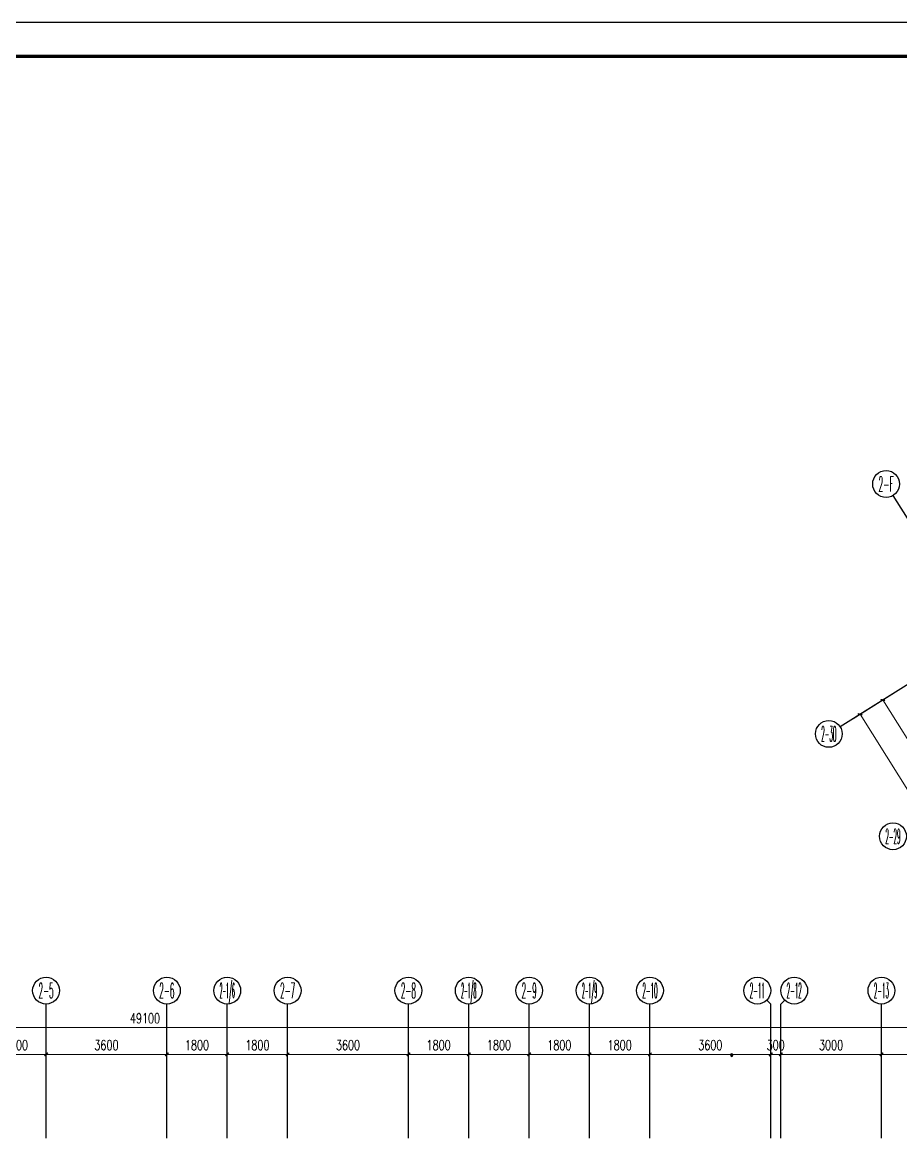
# Model space of a CAD drawing. Extents: x -9422388 to 15610651, y -1992469 to 953794.
# Drawn here: x -2750259 to -2724093, y -432498 to -398812 of the extents above; entities that cross this region are included whole.
import ezdxf
from ezdxf.enums import TextEntityAlignment as Align

# ---------------------------------------------------------------- set-up
doc = ezdxf.new("R2010")
doc.units = 0
doc.header["$LTSCALE"] = 1000
for name, color, linetype in [('AXIS', 3, 'Continuous'), ('AXIS_TEXT', 7, 'Continuous'), ('J-FURN-厨卫', 253, 'Continuous'), ('PUB_TITLE', 4, 'Continuous')]:
    doc.layers.add(name, color=color, linetype=linetype)
doc.layers.add('建筑底图', color=8, linetype='Continuous', lineweight=5)
doc.styles.add('_TCH_AXIS', font='COMPLEX', dxfattribs={"bigfont": 'GBCBIG'})
doc.styles.add('_TCH_DIM_T3', font='SIMPLEX', dxfattribs={"width": 0.705882, "bigfont": 'GBCBIG'})
doc.styles.add('COMPLEX', font='COMPLEX')
doc.dimstyles.new('_TCH_ARCH&&100', dxfattribs={"dimtxt": 297.5, "dimasz": 100, "dimexe": 250, "dimexo": 300, "dimgap": 126.25, "dimtad": 1, "dimdec": 0, "dimzin": 0, "dimdsep": 46, "dimtxsty": '_TCH_DIM_T3', "dimblk": 'ARCHTICK', "dimcen": 0.09, "dimclrt": 7, "dimazin": 2, "dimtfac": 1, "dimtdec": 0, "dimtix": 1, "dimtmove": 2, "dimatfit": 3, "dimfxl": 0, "dimtolj": 1, "dimtzin": 0, "dimarcsym": 0})

# ---------------------------------------------------------------- blocks, each defined once
blk = doc.blocks.new('_ArchTick')
at = {"color": 0, "linetype": 'ByBlock', "const_width": 0.4}
blk.add_lwpolyline([(-0.5, -0.5), (0.5, 0.5)], dxfattribs=at)
blk = doc.blocks.new('*D841')
at = {"layer": 'AXIS', "color": 0, "lineweight": -2, "transparency": 16777216}
for p, q in [((1755830, -392875), (1755830, -389625)), ((1804930, -392875), (1804930, -389625)), ((1755830, -389875), (1804930, -389875))]:
    blk.add_line(p, q, dxfattribs=at)
at = {"layer": 'Defpoints', "color": 0, "transparency": 16777216}
for p in [(1804930, -389875), (1755830, -393175), (1804930, -393175)]:
    blk.add_point(p, dxfattribs=at)
at = {"layer": 'AXIS', "color": 0, "lineweight": -2, "transparency": 16777216, "xscale": 100, "yscale": 100, "zscale": 100, "rotation": 180}
blk.add_blockref('_ArchTick', (1755830, -389875), dxfattribs=at)
at = {"layer": 'AXIS', "color": 0, "lineweight": -2, "transparency": 16777216, "xscale": 100, "yscale": 100, "zscale": 100}
blk.add_blockref('_ArchTick', (1804930, -389875), dxfattribs=at)
at = {"layer": 'AXIS', "color": 7, "transparency": 16777216, "insert": (1780380, -389600), "char_height": 297.5, "attachment_point": 5, "style": '_TCH_DIM_T3'}
blk.add_mtext('\\A1;49100', dxfattribs=at)
blk = doc.blocks.new('*D846')
at = {"layer": 'AXIS', "color": 0, "lineweight": -2, "transparency": 16777216}
for p, q in [((1775630, -392875), (1775630, -390425)), ((1775630, -390675), (1777430, -390675)), ((1777430, -392875), (1777430, -390425))]:
    blk.add_line(p, q, dxfattribs=at)
at = {"layer": 'Defpoints', "color": 0, "transparency": 16777216}
for p in [(1777430, -390675), (1775630, -393175), (1777430, -393175)]:
    blk.add_point(p, dxfattribs=at)
at = {"layer": 'AXIS', "color": 0, "lineweight": -2, "transparency": 16777216, "xscale": 100, "yscale": 100, "zscale": 100, "rotation": 180}
blk.add_blockref('_ArchTick', (1775630, -390675), dxfattribs=at)
at = {"layer": 'AXIS', "color": 0, "lineweight": -2, "transparency": 16777216, "xscale": 100, "yscale": 100, "zscale": 100}
blk.add_blockref('_ArchTick', (1777430, -390675), dxfattribs=at)
at = {"layer": 'AXIS', "color": 7, "transparency": 16777216, "insert": (1776530, -390400), "char_height": 297.5, "attachment_point": 5, "style": '_TCH_DIM_T3'}
blk.add_mtext('\\A1;1800', dxfattribs=at)
blk = doc.blocks.new('*D847')
at = {"layer": 'AXIS', "color": 0, "lineweight": -2, "transparency": 16777216}
for p, q in [((1777430, -392875), (1777430, -390425)), ((1777430, -390675), (1781030, -390675)), ((1781030, -392875), (1781030, -390425))]:
    blk.add_line(p, q, dxfattribs=at)
at = {"layer": 'Defpoints', "color": 0, "transparency": 16777216}
for p in [(1781030, -390675), (1777430, -393175), (1781030, -393175)]:
    blk.add_point(p, dxfattribs=at)
at = {"layer": 'AXIS', "color": 0, "lineweight": -2, "transparency": 16777216, "xscale": 100, "yscale": 100, "zscale": 100, "rotation": 180}
blk.add_blockref('_ArchTick', (1777430, -390675), dxfattribs=at)
at = {"layer": 'AXIS', "color": 0, "lineweight": -2, "transparency": 16777216, "xscale": 100, "yscale": 100, "zscale": 100}
blk.add_blockref('_ArchTick', (1781030, -390675), dxfattribs=at)
at = {"layer": 'AXIS', "color": 7, "transparency": 16777216, "insert": (1779230, -390400), "char_height": 297.5, "attachment_point": 5, "style": '_TCH_DIM_T3'}
blk.add_mtext('\\A1;3600', dxfattribs=at)
blk = doc.blocks.new('*D848')
at = {"layer": 'AXIS', "color": 0, "lineweight": -2, "transparency": 16777216}
for p, q in [((1781030, -392875), (1781030, -390425)), ((1781030, -390675), (1782830, -390675)), ((1782830, -392875), (1782830, -390425))]:
    blk.add_line(p, q, dxfattribs=at)
at = {"layer": 'Defpoints', "color": 0, "transparency": 16777216}
for p in [(1782830, -390675), (1781030, -393175), (1782830, -393175)]:
    blk.add_point(p, dxfattribs=at)
at = {"layer": 'AXIS', "color": 0, "lineweight": -2, "transparency": 16777216, "xscale": 100, "yscale": 100, "zscale": 100, "rotation": 180}
blk.add_blockref('_ArchTick', (1781030, -390675), dxfattribs=at)
at = {"layer": 'AXIS', "color": 0, "lineweight": -2, "transparency": 16777216, "xscale": 100, "yscale": 100, "zscale": 100}
blk.add_blockref('_ArchTick', (1782830, -390675), dxfattribs=at)
at = {"layer": 'AXIS', "color": 7, "transparency": 16777216, "insert": (1781930, -390400), "char_height": 297.5, "attachment_point": 5, "style": '_TCH_DIM_T3'}
blk.add_mtext('\\A1;1800', dxfattribs=at)
blk = doc.blocks.new('*D849')
at = {"layer": 'AXIS', "color": 0, "lineweight": -2, "transparency": 16777216}
for p, q in [((1782830, -392875), (1782830, -390425)), ((1782830, -390675), (1784630, -390675)), ((1784630, -392875), (1784630, -390425))]:
    blk.add_line(p, q, dxfattribs=at)
at = {"layer": 'Defpoints', "color": 0, "transparency": 16777216}
for p in [(1784630, -390675), (1782830, -393175), (1784630, -393175)]:
    blk.add_point(p, dxfattribs=at)
at = {"layer": 'AXIS', "color": 0, "lineweight": -2, "transparency": 16777216, "xscale": 100, "yscale": 100, "zscale": 100, "rotation": 180}
blk.add_blockref('_ArchTick', (1782830, -390675), dxfattribs=at)
at = {"layer": 'AXIS', "color": 0, "lineweight": -2, "transparency": 16777216, "xscale": 100, "yscale": 100, "zscale": 100}
blk.add_blockref('_ArchTick', (1784630, -390675), dxfattribs=at)
at = {"layer": 'AXIS', "color": 7, "transparency": 16777216, "insert": (1783730, -390400), "char_height": 297.5, "attachment_point": 5, "style": '_TCH_DIM_T3'}
blk.add_mtext('\\A1;1800', dxfattribs=at)
blk = doc.blocks.new('*D850')
at = {"layer": 'AXIS', "color": 0, "lineweight": -2, "transparency": 16777216}
for p, q in [((1784630, -392875), (1784630, -390425)), ((1784630, -390675), (1788230, -390675)), ((1788230, -392875), (1788230, -390425))]:
    blk.add_line(p, q, dxfattribs=at)
at = {"layer": 'Defpoints', "color": 0, "transparency": 16777216}
for p in [(1788230, -390675), (1784630, -393175), (1788230, -393175)]:
    blk.add_point(p, dxfattribs=at)
at = {"layer": 'AXIS', "color": 0, "lineweight": -2, "transparency": 16777216, "xscale": 100, "yscale": 100, "zscale": 100, "rotation": 180}
blk.add_blockref('_ArchTick', (1784630, -390675), dxfattribs=at)
at = {"layer": 'AXIS', "color": 0, "lineweight": -2, "transparency": 16777216, "xscale": 100, "yscale": 100, "zscale": 100}
blk.add_blockref('_ArchTick', (1788230, -390675), dxfattribs=at)
at = {"layer": 'AXIS', "color": 7, "transparency": 16777216, "insert": (1786430, -390400), "char_height": 297.5, "attachment_point": 5, "style": '_TCH_DIM_T3'}
blk.add_mtext('\\A1;3600', dxfattribs=at)
blk = doc.blocks.new('*D851')
at = {"layer": 'AXIS', "color": 0, "lineweight": -2, "transparency": 16777216}
for p, q in [((1788230, -392875), (1788230, -390425)), ((1788230, -390675), (1790030, -390675)), ((1790030, -392875), (1790030, -390425))]:
    blk.add_line(p, q, dxfattribs=at)
at = {"layer": 'Defpoints', "color": 0, "transparency": 16777216}
for p in [(1790030, -390675), (1788230, -393175), (1790030, -393175)]:
    blk.add_point(p, dxfattribs=at)
at = {"layer": 'AXIS', "color": 0, "lineweight": -2, "transparency": 16777216, "xscale": 100, "yscale": 100, "zscale": 100, "rotation": 180}
blk.add_blockref('_ArchTick', (1788230, -390675), dxfattribs=at)
at = {"layer": 'AXIS', "color": 0, "lineweight": -2, "transparency": 16777216, "xscale": 100, "yscale": 100, "zscale": 100}
blk.add_blockref('_ArchTick', (1790030, -390675), dxfattribs=at)
at = {"layer": 'AXIS', "color": 7, "transparency": 16777216, "insert": (1789130, -390400), "char_height": 297.5, "attachment_point": 5, "style": '_TCH_DIM_T3'}
blk.add_mtext('\\A1;1800', dxfattribs=at)
blk = doc.blocks.new('*D852')
at = {"layer": 'AXIS', "color": 0, "lineweight": -2, "transparency": 16777216}
for p, q in [((1790030, -392875), (1790030, -390425)), ((1790030, -390675), (1791830, -390675)), ((1791830, -392875), (1791830, -390425))]:
    blk.add_line(p, q, dxfattribs=at)
at = {"layer": 'Defpoints', "color": 0, "transparency": 16777216}
for p in [(1791830, -390675), (1790030, -393175), (1791830, -393175)]:
    blk.add_point(p, dxfattribs=at)
at = {"layer": 'AXIS', "color": 0, "lineweight": -2, "transparency": 16777216, "xscale": 100, "yscale": 100, "zscale": 100, "rotation": 180}
blk.add_blockref('_ArchTick', (1790030, -390675), dxfattribs=at)
at = {"layer": 'AXIS', "color": 0, "lineweight": -2, "transparency": 16777216, "xscale": 100, "yscale": 100, "zscale": 100}
blk.add_blockref('_ArchTick', (1791830, -390675), dxfattribs=at)
at = {"layer": 'AXIS', "color": 7, "transparency": 16777216, "insert": (1790930, -390400), "char_height": 297.5, "attachment_point": 5, "style": '_TCH_DIM_T3'}
blk.add_mtext('\\A1;1800', dxfattribs=at)
blk = doc.blocks.new('*D853')
at = {"layer": 'AXIS', "color": 0, "lineweight": -2, "transparency": 16777216}
for p, q in [((1791830, -392875), (1791830, -390425)), ((1791830, -390675), (1793630, -390675)), ((1793630, -392875), (1793630, -390425))]:
    blk.add_line(p, q, dxfattribs=at)
at = {"layer": 'Defpoints', "color": 0, "transparency": 16777216}
for p in [(1793630, -390675), (1791830, -393175), (1793630, -393175)]:
    blk.add_point(p, dxfattribs=at)
at = {"layer": 'AXIS', "color": 0, "lineweight": -2, "transparency": 16777216, "xscale": 100, "yscale": 100, "zscale": 100, "rotation": 180}
blk.add_blockref('_ArchTick', (1791830, -390675), dxfattribs=at)
at = {"layer": 'AXIS', "color": 0, "lineweight": -2, "transparency": 16777216, "xscale": 100, "yscale": 100, "zscale": 100}
blk.add_blockref('_ArchTick', (1793630, -390675), dxfattribs=at)
at = {"layer": 'AXIS', "color": 7, "transparency": 16777216, "insert": (1792730, -390400), "char_height": 297.5, "attachment_point": 5, "style": '_TCH_DIM_T3'}
blk.add_mtext('\\A1;1800', dxfattribs=at)
blk = doc.blocks.new('*D854')
at = {"layer": 'AXIS', "color": 0, "lineweight": -2, "transparency": 16777216}
for p, q in [((1793630, -392875), (1793630, -390425)), ((1793630, -390675), (1795430, -390675)), ((1795430, -392875), (1795430, -390425))]:
    blk.add_line(p, q, dxfattribs=at)
at = {"layer": 'Defpoints', "color": 0, "transparency": 16777216}
for p in [(1795430, -390675), (1793630, -393175), (1795430, -393175)]:
    blk.add_point(p, dxfattribs=at)
at = {"layer": 'AXIS', "color": 0, "lineweight": -2, "transparency": 16777216, "xscale": 100, "yscale": 100, "zscale": 100, "rotation": 180}
blk.add_blockref('_ArchTick', (1793630, -390675), dxfattribs=at)
at = {"layer": 'AXIS', "color": 0, "lineweight": -2, "transparency": 16777216, "xscale": 100, "yscale": 100, "zscale": 100}
blk.add_blockref('_ArchTick', (1795430, -390675), dxfattribs=at)
at = {"layer": 'AXIS', "color": 7, "transparency": 16777216, "insert": (1794530, -390400), "char_height": 297.5, "attachment_point": 5, "style": '_TCH_DIM_T3'}
blk.add_mtext('\\A1;1800', dxfattribs=at)
blk = doc.blocks.new('*D855')
at = {"layer": 'AXIS', "color": 0, "lineweight": -2, "transparency": 16777216}
for p, q in [((1795430, -392875), (1795430, -390425)), ((1795430, -390675), (1799030, -390675)), ((1799030, -392875), (1799030, -390425))]:
    blk.add_line(p, q, dxfattribs=at)
at = {"layer": 'Defpoints', "color": 0, "transparency": 16777216}
for p in [(1799030, -390675), (1795430, -393175), (1799030, -393175)]:
    blk.add_point(p, dxfattribs=at)
at = {"layer": 'AXIS', "color": 0, "lineweight": -2, "transparency": 16777216, "xscale": 100, "yscale": 100, "zscale": 100, "rotation": 180}
blk.add_blockref('_ArchTick', (1795430, -390675), dxfattribs=at)
at = {"layer": 'AXIS', "color": 0, "lineweight": -2, "transparency": 16777216, "xscale": 100, "yscale": 100, "zscale": 100}
blk.add_blockref('_ArchTick', (1799030, -390675), dxfattribs=at)
at = {"layer": 'AXIS', "color": 7, "transparency": 16777216, "insert": (1797230, -390400), "char_height": 297.5, "attachment_point": 5, "style": '_TCH_DIM_T3'}
blk.add_mtext('\\A1;3600', dxfattribs=at)
blk = doc.blocks.new('*D856')
at = {"layer": 'AXIS', "color": 0, "lineweight": -2, "transparency": 16777216}
for p, q in [((1799030, -390675), (1798930, -390675)), ((1799030, -392875), (1799030, -390425)), ((1799030, -390675), (1799330, -390675)), ((1799330, -392875), (1799330, -390425)), ((1799330, -390675), (1799430, -390675))]:
    blk.add_line(p, q, dxfattribs=at)
at = {"layer": 'Defpoints', "color": 0, "transparency": 16777216}
for p in [(1799330, -390675), (1799030, -393175), (1799330, -393175)]:
    blk.add_point(p, dxfattribs=at)
at = {"layer": 'AXIS', "color": 0, "lineweight": -2, "transparency": 16777216, "xscale": 100, "yscale": 100, "zscale": 100}
blk.add_blockref('_ArchTick', (1799030, -390675), dxfattribs=at)
at = {"layer": 'AXIS', "color": 0, "lineweight": -2, "transparency": 16777216, "xscale": 100, "yscale": 100, "zscale": 100, "rotation": 180}
blk.add_blockref('_ArchTick', (1799330, -390675), dxfattribs=at)
at = {"layer": 'AXIS', "color": 7, "transparency": 16777216, "insert": (1799180, -390400), "char_height": 297.5, "attachment_point": 5, "style": '_TCH_DIM_T3'}
blk.add_mtext('\\A1;300', dxfattribs=at)
blk = doc.blocks.new('*D857')
at = {"layer": 'AXIS', "color": 0, "lineweight": -2, "transparency": 16777216}
for p, q in [((1799330, -392875), (1799330, -390425)), ((1799330, -390675), (1802330, -390675)), ((1802330, -392875), (1802330, -390425))]:
    blk.add_line(p, q, dxfattribs=at)
at = {"layer": 'Defpoints', "color": 0, "transparency": 16777216}
for p in [(1802330, -390675), (1799330, -393175), (1802330, -393175)]:
    blk.add_point(p, dxfattribs=at)
at = {"layer": 'AXIS', "color": 0, "lineweight": -2, "transparency": 16777216, "xscale": 100, "yscale": 100, "zscale": 100, "rotation": 180}
blk.add_blockref('_ArchTick', (1799330, -390675), dxfattribs=at)
at = {"layer": 'AXIS', "color": 0, "lineweight": -2, "transparency": 16777216, "xscale": 100, "yscale": 100, "zscale": 100}
blk.add_blockref('_ArchTick', (1802330, -390675), dxfattribs=at)
at = {"layer": 'AXIS', "color": 7, "transparency": 16777216, "insert": (1800830, -390400), "char_height": 297.5, "attachment_point": 5, "style": '_TCH_DIM_T3'}
blk.add_mtext('\\A1;3000', dxfattribs=at)
blk = doc.blocks.new('*D858')
at = {"layer": 'AXIS', "color": 0, "lineweight": -2, "transparency": 16777216}
for p, q in [((1802330, -392875), (1802330, -390425)), ((1802330, -390675), (1804930, -390675)), ((1804930, -392875), (1804930, -390425))]:
    blk.add_line(p, q, dxfattribs=at)
at = {"layer": 'Defpoints', "color": 0, "transparency": 16777216}
for p in [(1804930, -390675), (1802330, -393175), (1804930, -393175)]:
    blk.add_point(p, dxfattribs=at)
at = {"layer": 'AXIS', "color": 0, "lineweight": -2, "transparency": 16777216, "xscale": 100, "yscale": 100, "zscale": 100, "rotation": 180}
blk.add_blockref('_ArchTick', (1802330, -390675), dxfattribs=at)
at = {"layer": 'AXIS', "color": 0, "lineweight": -2, "transparency": 16777216, "xscale": 100, "yscale": 100, "zscale": 100}
blk.add_blockref('_ArchTick', (1804930, -390675), dxfattribs=at)
at = {"layer": 'AXIS', "color": 7, "transparency": 16777216, "insert": (1803630, -390400), "char_height": 297.5, "attachment_point": 5, "style": '_TCH_DIM_T3'}
blk.add_mtext('\\A1;2600', dxfattribs=at)
blk = doc.blocks.new('*D884')
at = {"layer": 'AXIS', "color": 0, "lineweight": -2, "transparency": 16777216}
for p, q in [((1804236, -378950), (1801483, -380676)), ((1801694, -380543), (1809342, -392745)), ((1811884, -391152), (1809130, -392878))]:
    blk.add_line(p, q, dxfattribs=at)
at = {"layer": 'Defpoints', "color": 0, "transparency": 16777216}
for p in [(1804491, -378791), (1812138, -390992), (1809342, -392745)]:
    blk.add_point(p, dxfattribs=at)
at = {"layer": 'AXIS', "color": 0, "lineweight": -2, "transparency": 16777216, "xscale": 100, "yscale": 100, "zscale": 100}
for p, rotation in [((1801694, -380543), 122.0782976762229), ((1809342, -392745), 302.0782976762229)]:
    blk.add_blockref('_ArchTick', p, dxfattribs=dict(at, rotation=rotation))
at = {"layer": 'AXIS', "color": 7, "transparency": 16777216, "insert": (1805751, -386498), "char_height": 297.5, "attachment_point": 5, "rotation": 302.0783, "style": '_TCH_DIM_T3'}
blk.add_mtext('\\A1;14400', dxfattribs=at)
blk = doc.blocks.new('_AXISO')
at = {"color": 0}
blk.add_circle((0, 0), 0.5, dxfattribs=at)
at = {"layer": 'AXIS_TEXT', "color": 0, "style": 'COMPLEX', "width": 1.041667}
blk.add_attdef('A', text='', height=0.56, dxfattribs=at).set_placement((-0.25, -0.28), (0.25, -0.28), align=Align.FIT)
blk = doc.blocks.new('*D890')
at = {"layer": 'AXIS', "color": 0, "lineweight": -2, "transparency": 16777216}
for p, q in [((1804236, -378950), (1802160, -380251)), ((1802372, -380118), (1804284, -383169)), ((1806148, -382000), (1804072, -383302))]:
    blk.add_line(p, q, dxfattribs=at)
at = {"layer": 'Defpoints', "color": 0, "transparency": 16777216}
for p in [(1804491, -378791), (1806402, -381841), (1804284, -383169)]:
    blk.add_point(p, dxfattribs=at)
at = {"layer": 'AXIS', "color": 0, "lineweight": -2, "transparency": 16777216, "xscale": 100, "yscale": 100, "zscale": 100}
for p, rotation in [((1802372, -380118), 122.0782976762225), ((1804284, -383169), 302.0782976762225)]:
    blk.add_blockref('_ArchTick', p, dxfattribs=dict(at, rotation=rotation))
at = {"layer": 'AXIS', "color": 7, "transparency": 16777216, "insert": (1803561, -381498), "char_height": 297.5, "attachment_point": 5, "rotation": 302.0783, "style": '_TCH_DIM_T3'}
blk.add_mtext('\\A1;3600', dxfattribs=at)
blk = doc.blocks.new('$lvtry$00000171')
at = {"color": 0}
for p, q in [((-74, 11), (-11, 74)), ((-70, -27), (27, 70)), ((-53, -53), (53, 53)), ((-27, -70), (70, 27)), ((11, -74), (74, -11))]:
    blk.add_line(p, q, dxfattribs=at)
blk.add_circle((0, 0), 75, dxfattribs=at)
blk.add_point((0, 0), dxfattribs=at)
blk = doc.blocks.new('3333')
at = {"layer": 'AXIS', "color": 8}
for p, q in [((1804806.8, -377412.3), (1802682.5, -374023)), ((1804490.6, -378790.7), (1801101.3, -380915)), ((1798913, -389057.6), (1799030.2, -389174.7)), ((1799447.4, -389057.6), (1799330.2, -389174.7)), ((1777430.2, -393174.7), (1777430.2, -389174.7)), ((1781030.2, -393174.7), (1781030.2, -389174.7)), ((1782830.2, -393174.7), (1782830.2, -389174.7)), ((1784630.2, -393174.7), (1784630.2, -389174.7)), ((1788230.2, -393174.7), (1788230.2, -389174.7)), ((1790030.2, -393174.7), (1790030.2, -389174.7)), ((1791830.2, -393174.7), (1791830.2, -389174.7)), ((1793630.2, -393174.7), (1793630.2, -389174.7)), ((1795430.2, -393174.7), (1795430.2, -389174.7)), ((1799030.2, -393174.7), (1799030.2, -389174.7)), ((1799330.2, -393174.7), (1799330.2, -389174.7)), ((1802330.2, -393174.7), (1802330.2, -389174.7))]:
    blk.add_line(p, q, dxfattribs=at)
ref = blk.add_blockref('_AXISO', (1802470.1, -373684.1), dxfattribs=dict(at, xscale=800, yscale=800, zscale=800))
ref.add_attrib('A', '2-F', dxfattribs={"layer": 'AXIS_TEXT', "color": 8, "height": 452.55, "style": '_TCH_AXIS', "width": 0.33871}).set_placement((1802243.8, -373910.3), (1802696.3, -373910.3), align=Align.FIT)
ref = blk.add_blockref('_AXISO', (1800762.3, -381127.4), dxfattribs=dict(at, xscale=800, yscale=800, zscale=800))
ref.add_attrib('A', '2-30', dxfattribs={"layer": 'AXIS_TEXT', "color": 8, "height": 452.55, "style": '_TCH_AXIS', "width": 0.265823}).set_placement((1800536.1, -381353.7), (1800988.6, -381353.7), align=Align.FIT)
ref = blk.add_blockref('_AXISO', (1802674.2, -384177.8), dxfattribs=dict(at, xscale=800, yscale=800, zscale=800))
ref.add_attrib('A', '2-29', dxfattribs={"layer": 'AXIS_TEXT', "color": 8, "height": 452.55, "style": '_TCH_AXIS', "width": 0.2625}).set_placement((1802448, -384404.1), (1802900.5, -384404.1), align=Align.FIT)
ref = blk.add_blockref('_AXISO', (1777430.2, -388774.7), dxfattribs=dict(at, xscale=800, yscale=800, zscale=800))
ref.add_attrib('A', '2-5', dxfattribs={"layer": 'AXIS_TEXT', "color": 8, "height": 452.55, "style": '_TCH_AXIS', "width": 0.35}).set_placement((1777203.9, -389001), (1777656.5, -389001), align=Align.FIT)
ref = blk.add_blockref('_AXISO', (1781030.2, -388774.7), dxfattribs=dict(at, xscale=800, yscale=800, zscale=800))
ref.add_attrib('A', '2-6', dxfattribs={"layer": 'AXIS_TEXT', "color": 8, "height": 452.55, "style": '_TCH_AXIS', "width": 0.35}).set_placement((1780803.9, -389001), (1781256.5, -389001), align=Align.FIT)
ref = blk.add_blockref('_AXISO', (1782830.2, -388774.7), dxfattribs=dict(at, xscale=800, yscale=800, zscale=800))
ref.add_attrib('A', '2-1/6', dxfattribs={"layer": 'AXIS_TEXT', "color": 8, "height": 452.55, "style": '_TCH_AXIS', "width": 0.216495}).set_placement((1782603.9, -389001), (1783056.5, -389001), align=Align.FIT)
ref = blk.add_blockref('_AXISO', (1784630.2, -388774.7), dxfattribs=dict(at, xscale=800, yscale=800, zscale=800))
ref.add_attrib('A', '2-7', dxfattribs={"layer": 'AXIS_TEXT', "color": 8, "height": 452.55, "style": '_TCH_AXIS', "width": 0.35}).set_placement((1784403.9, -389001), (1784856.5, -389001), align=Align.FIT)
ref = blk.add_blockref('_AXISO', (1788230.2, -388774.7), dxfattribs=dict(at, xscale=800, yscale=800, zscale=800))
ref.add_attrib('A', '2-8', dxfattribs={"layer": 'AXIS_TEXT', "color": 8, "height": 452.55, "style": '_TCH_AXIS', "width": 0.35}).set_placement((1788003.9, -389001), (1788456.5, -389001), align=Align.FIT)
ref = blk.add_blockref('_AXISO', (1790030.2, -388774.7), dxfattribs=dict(at, xscale=800, yscale=800, zscale=800))
ref.add_attrib('A', '2-1/8', dxfattribs={"layer": 'AXIS_TEXT', "color": 8, "height": 452.55, "style": '_TCH_AXIS', "width": 0.216495}).set_placement((1789803.9, -389001), (1790256.5, -389001), align=Align.FIT)
ref = blk.add_blockref('_AXISO', (1791830.2, -388774.7), dxfattribs=dict(at, xscale=800, yscale=800, zscale=800))
ref.add_attrib('A', '2-9', dxfattribs={"layer": 'AXIS_TEXT', "color": 8, "height": 452.55, "style": '_TCH_AXIS', "width": 0.35}).set_placement((1791603.9, -389001), (1792056.5, -389001), align=Align.FIT)
ref = blk.add_blockref('_AXISO', (1793630.2, -388774.7), dxfattribs=dict(at, xscale=800, yscale=800, zscale=800))
ref.add_attrib('A', '2-1/9', dxfattribs={"layer": 'AXIS_TEXT', "color": 8, "height": 452.55, "style": '_TCH_AXIS', "width": 0.216495}).set_placement((1793403.9, -389001), (1793856.5, -389001), align=Align.FIT)
ref = blk.add_blockref('_AXISO', (1795430.2, -388774.7), dxfattribs=dict(at, xscale=800, yscale=800, zscale=800))
ref.add_attrib('A', '2-10', dxfattribs={"layer": 'AXIS_TEXT', "color": 8, "height": 452.55, "style": '_TCH_AXIS', "width": 0.28}).set_placement((1795203.9, -389001), (1795656.5, -389001), align=Align.FIT)
ref = blk.add_blockref('_AXISO', (1798630.2, -388774.7), dxfattribs=dict(at, xscale=800, yscale=800, zscale=800))
ref.add_attrib('A', '2-11', dxfattribs={"layer": 'AXIS_TEXT', "color": 8, "height": 452.55, "style": '_TCH_AXIS', "width": 0.3}).set_placement((1798403.9, -389001), (1798856.5, -389001), align=Align.FIT)
ref = blk.add_blockref('_AXISO', (1799730.2, -388774.7), dxfattribs=dict(at, xscale=800, yscale=800, zscale=800))
ref.add_attrib('A', '2-12', dxfattribs={"layer": 'AXIS_TEXT', "color": 8, "height": 452.55, "style": '_TCH_AXIS', "width": 0.28}).set_placement((1799503.9, -389001), (1799956.5, -389001), align=Align.FIT)
ref = blk.add_blockref('_AXISO', (1802330.2, -388774.7), dxfattribs=dict(at, xscale=800, yscale=800, zscale=800))
ref.add_attrib('A', '2-13', dxfattribs={"layer": 'AXIS_TEXT', "color": 8, "height": 452.55, "style": '_TCH_AXIS', "width": 0.28}).set_placement((1802103.9, -389001), (1802556.5, -389001), align=Align.FIT)
at = {"layer": 'J-FURN-厨卫', "color": 8, "xscale": 0.5, "yscale": -0.5, "zscale": 0.5, "rotation": 359.9999999999999}
blk.add_blockref('$lvtry$00000171', (1797865, -390696.6), dxfattribs=at)
at = {"layer": 'AXIS', "color": 8}
for p1, p2, distance, picture, middle in [((1804490.6, -378790.7), (1812138.2, -390992.4), -3300, '*D884', (1805751.3, -386498)), ((1804490.6, -378790.7), (1806402.5, -381841), -2500, '*D890', (1803561.2, -381497.5)), ((1755830.2, -393174.7), (1804930.2, -393174.7), 3300, '*D841', (1780380.2, -389599.7)), ((1775630.2, -393174.7), (1777430.2, -393174.7), 2500, '*D846', (1776530.2, -390399.7)), ((1777430.2, -393174.7), (1781030.2, -393174.7), 2500, '*D847', (1779230.2, -390399.7)), ((1781030.2, -393174.7), (1782830.2, -393174.7), 2500, '*D848', (1781930.2, -390399.7)), ((1782830.2, -393174.7), (1784630.2, -393174.7), 2500, '*D849', (1783730.2, -390399.7)), ((1784630.2, -393174.7), (1788230.2, -393174.7), 2500, '*D850', (1786430.2, -390399.7)), ((1788230.2, -393174.7), (1790030.2, -393174.7), 2500, '*D851', (1789130.2, -390399.7)), ((1790030.2, -393174.7), (1791830.2, -393174.7), 2500, '*D852', (1790930.2, -390399.7)), ((1791830.2, -393174.7), (1793630.2, -393174.7), 2500, '*D853', (1792730.2, -390399.7)), ((1793630.2, -393174.7), (1795430.2, -393174.7), 2500, '*D854', (1794530.2, -390399.7)), ((1795430.2, -393174.7), (1799030.2, -393174.7), 2500, '*D855', (1797230.2, -390399.7)), ((1799030.2, -393174.7), (1799330.2, -393174.7), 2500, '*D856', (1799180.2, -390399.7)), ((1799330.2, -393174.7), (1802330.2, -393174.7), 2500, '*D857', (1800830.2, -390399.7)), ((1802330.2, -393174.7), (1804930.2, -393174.7), 2500, '*D858', (1803630.2, -390399.7))]:
    dim = blk.add_aligned_dim(p1=p1, p2=p2, distance=distance, dimstyle='_TCH_ARCH&&100', dxfattribs=at)
    dim.commit()
    dim.dimension.update_dxf_attribs({"geometry": picture, "text_midpoint": middle})

msp = doc.modelspace()

# ---------------------------------------------------------------- linework, layer by layer
at = {"layer": 'PUB_TITLE'}
msp.add_lwpolyline([(-2786874.25692, -458212.1496), (-2681774.25692, -458212.1496), (-2681774.25692, -398812.1496), (-2786874.25692, -398812.1496)], close=True, dxfattribs=at)
at = {"layer": 'PUB_TITLE', "const_width": 100}
msp.add_lwpolyline([(-2784374.25692, -457212.1496), (-2682774.25692, -457212.1496), (-2682774.25692, -399812.1496), (-2784374.25692, -399812.1496)], close=True, dxfattribs=at)

# ---------------------------------------------------------------- block references
at = {"layer": '建筑底图', "color": 8}
msp.add_blockref('3333', (-4526988.93389, -38873.50822), dxfattribs=at)

doc.saveas('drawing.dxf')
